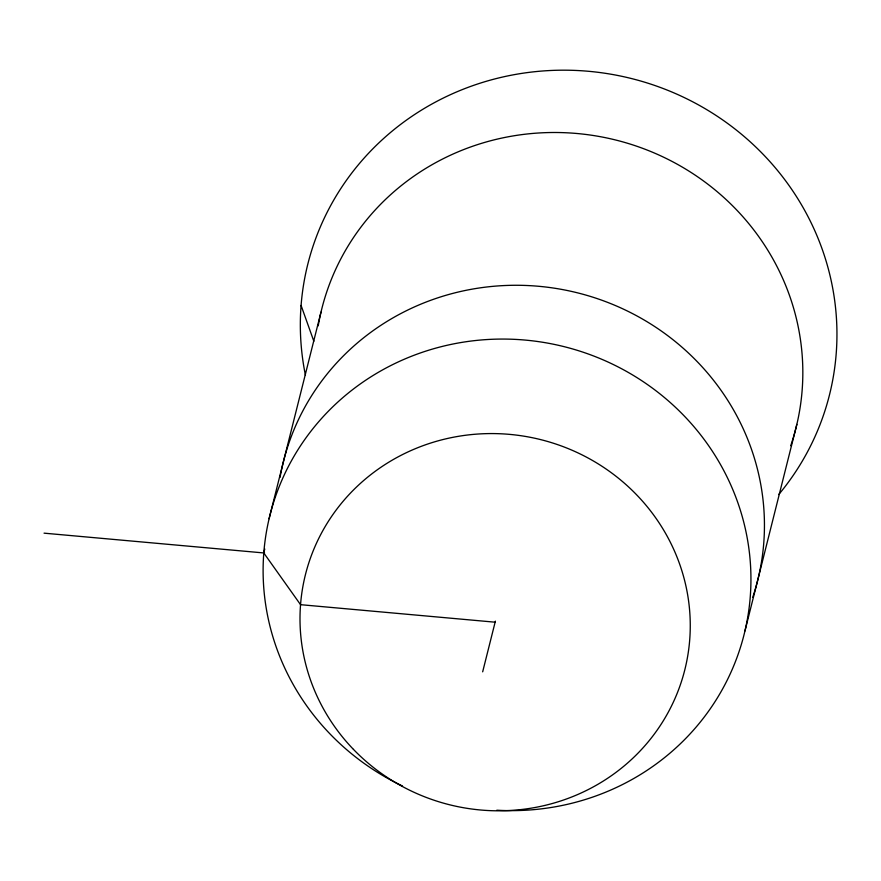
<?xml version="1.0" encoding="UTF-8"?>
<svg xmlns="http://www.w3.org/2000/svg" width="881" height="881" viewBox="0 0 881 881"><rect width="100%" height="100%" fill="white"/><g stroke="black" fill="none" stroke-linecap="round" stroke-linejoin="round"><path stroke-width="1.32" d="M269.09 518.744L320.981 312.16M264.774 549.017L263.782 552.949L300.542 604.674L495.133 622.195M482.667 671.829L495.386 621.16M744.952 630.961L796.842 424.389M44.05 533.159L264.575 553.015M301.082 305.443L313.845 341.255M305.443 375.273A268.903 258.739 14.1 0 1 631.908 78.651A268.903 258.739 14.1 0 1 778.694 494.571M402.507 786.017A244.455 235.227 14.1 0 1 342.907 397.562A244.455 235.227 14.1 0 1 736.318 498.481A244.455 235.227 14.1 0 1 496.807 810.212M318.217 325.849A244.455 235.227 14.1 0 1 616.799 140.288A244.455 235.227 14.1 0 1 790.72 445.72M280.059 477.359A244.455 235.227 14.1 0 1 578.421 293.065A244.455 235.227 14.1 0 1 752.748 597.274M353.446 749.379A195.571 188.182 14.1 0 0 682.169 679.24A195.571 188.182 14.1 0 0 449.773 437.967A195.571 188.182 14.1 0 0 353.446 749.379"/></g></svg>
